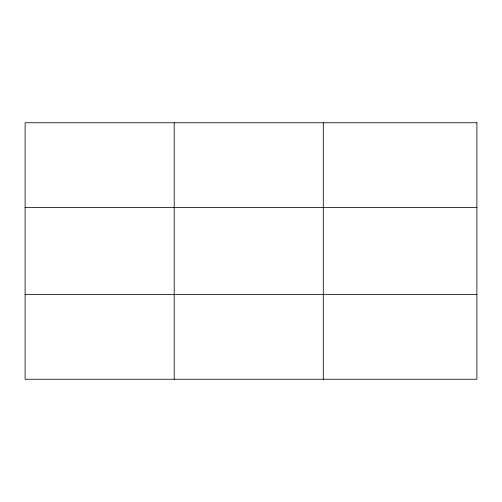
<?xml version="1.0" encoding="UTF-8"?>
<svg xmlns="http://www.w3.org/2000/svg" width="502" height="502" viewBox="0 0 502 502"><rect width="100%" height="100%" fill="white"/><g stroke="black" fill="none" stroke-linecap="round" stroke-linejoin="round"><path stroke-width="0.75" d="M174.194 379.248L174.194 122.752M323.288 379.248L323.288 122.752M25.1 207.395L476.9 207.395M25.1 294.605L476.9 294.605M476.9 122.752L25.1 122.752L25.1 379.248L476.9 379.248L476.9 122.752"/></g></svg>
